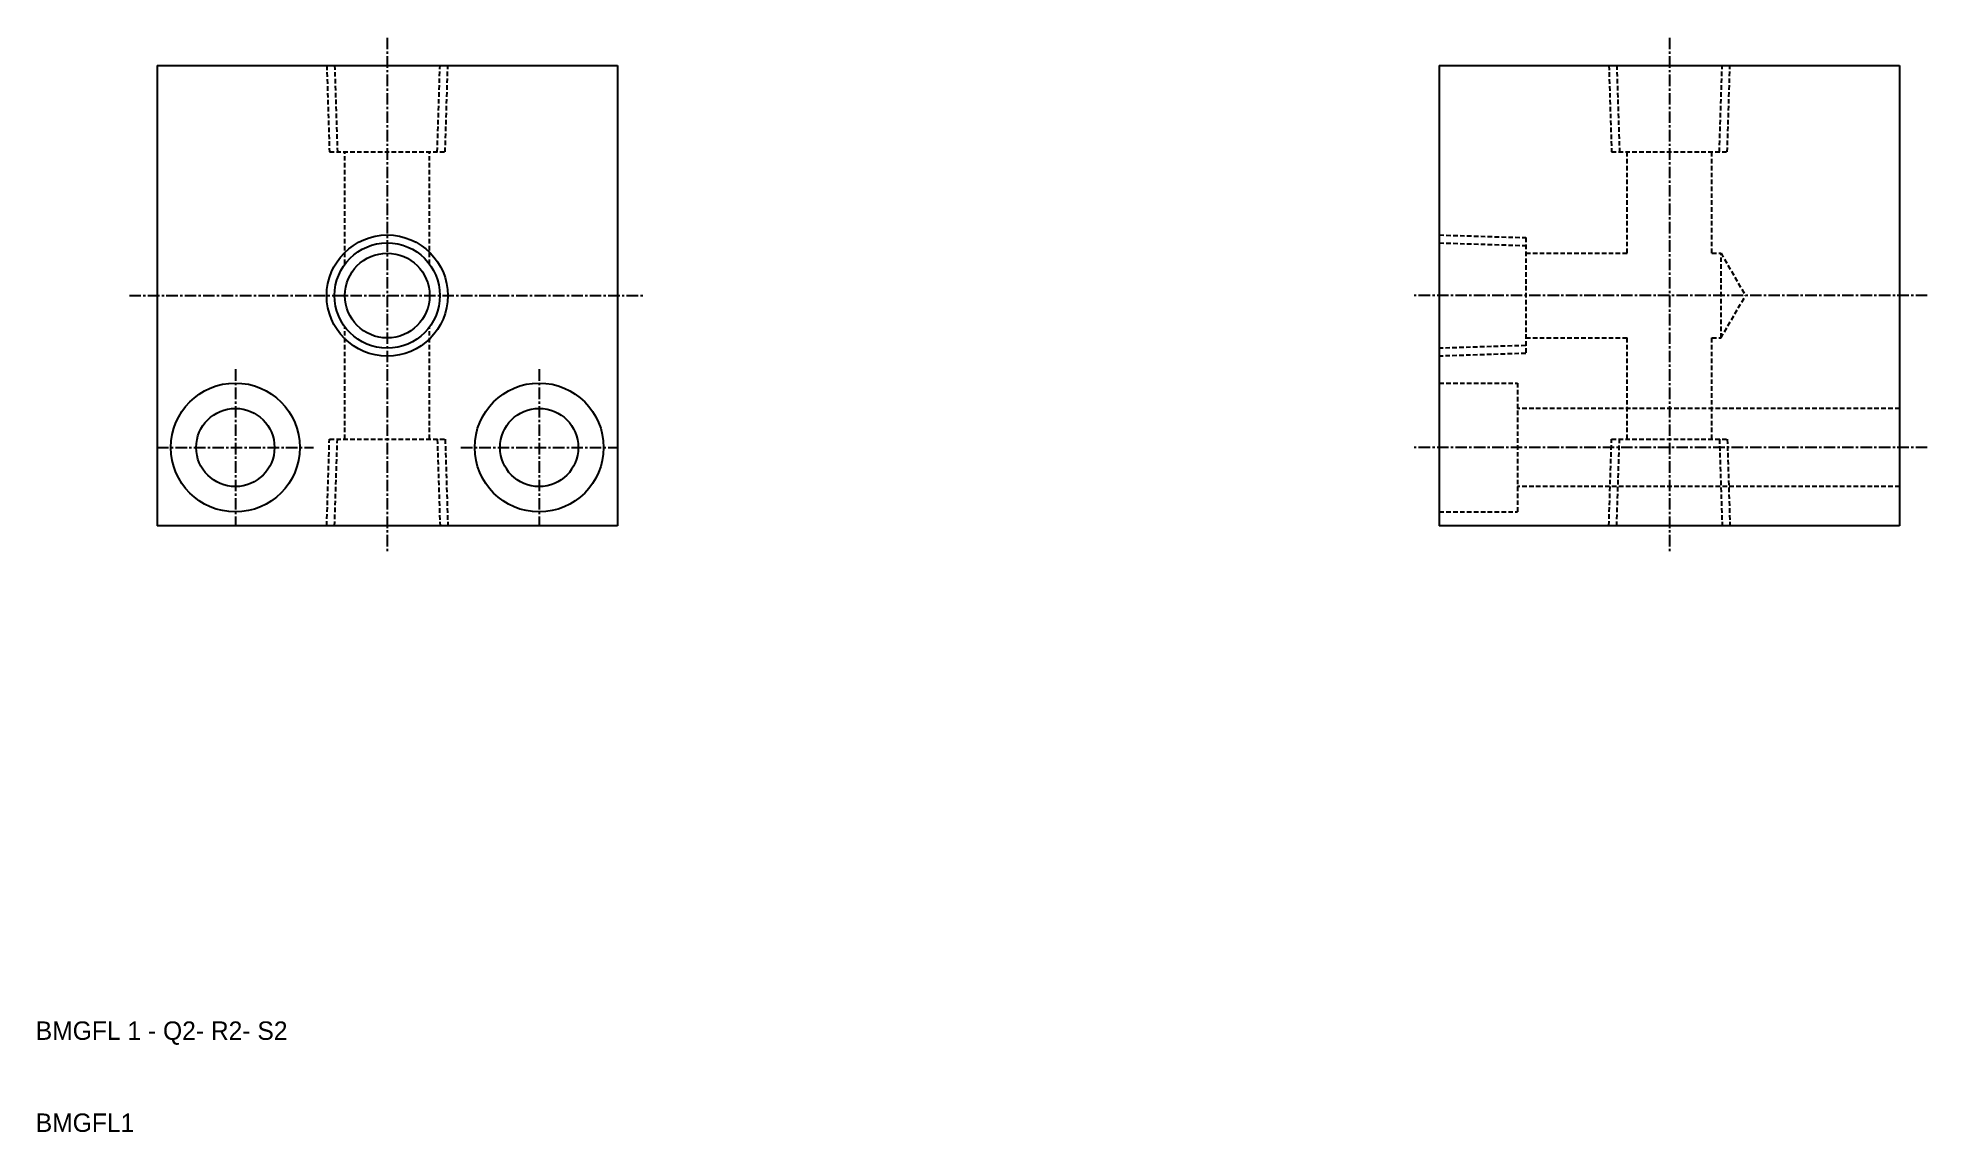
# Model space of a CAD drawing. Extents: x 1595 to 1800, y 189 to 308.
import ezdxf

# ---------------------------------------------------------------- set-up
doc = ezdxf.new("R2010")
doc.units = 0
doc.linetypes.add('CENTER', pattern=[2, 1.25, -0.25, 0.25, -0.25])
doc.linetypes.add('DASHED', pattern=[0.75, 0.5, -0.25])
doc.layers.get('0').update_dxf_attribs({"linetype": 'CONTINUOUS'})
doc.layers.add('CENTER', color=1, linetype='CENTER')

msp = doc.modelspace()

# ---------------------------------------------------------------- linework, layer by layer
at = {"color": 7, "linetype": 'CONTINUOUS'}
for p, q in [((1608.15, 304.68), (1608.15, 254.68)), ((1608.15, 304.68), (1658.15, 304.68)), ((1658.15, 304.68), (1658.15, 254.68)), ((1747.43, 304.68), (1747.43, 254.68)), ((1747.43, 304.68), (1797.43, 304.68)), ((1797.43, 304.68), (1797.43, 254.68)), ((1658.15, 254.68), (1608.15, 254.68)), ((1797.43, 254.68), (1747.43, 254.68))]:
    msp.add_line(p, q, dxfattribs=at)
at = {"color": 3, "linetype": 'DASHED'}
for p, q in [((1626.58, 304.68), (1626.87, 295.28)), ((1627.43, 304.71), (1627.73, 295.28)), ((1638.58, 295.28), (1638.88, 304.71)), ((1639.44, 295.28), (1639.73, 304.68)), ((1765.85, 304.68), (1766.14, 295.28)), ((1766.7, 304.71), (1767, 295.28)), ((1777.85, 295.28), (1778.15, 304.71)), ((1778.71, 295.28), (1779, 304.68)), ((1626.87, 295.28), (1639.44, 295.28)), ((1628.55, 283.09), (1628.55, 295.28)), ((1637.75, 283.09), (1637.75, 295.28)), ((1766.14, 295.28), (1778.71, 295.28)), ((1767.83, 284.28), (1767.83, 295.28)), ((1777.03, 284.28), (1777.03, 295.28)), ((1747.43, 286.26), (1756.83, 285.97)), ((1747.43, 285.4), (1756.83, 285.11)), ((1756.83, 285.97), (1756.83, 273.4)), ((1756.83, 284.28), (1767.83, 284.28)), ((1777.03, 284.28), (1778.03, 284.28)), ((1778.03, 275.08), (1778.03, 284.28)), ((1778.03, 284.28), (1780.68, 279.68)), ((1778.03, 275.08), (1780.68, 279.68)), ((1628.55, 264.08), (1628.55, 276.28)), ((1637.75, 264.08), (1637.75, 276.28)), ((1756.83, 275.08), (1767.83, 275.08)), ((1767.83, 264.08), (1767.83, 275.08)), ((1777.03, 264.08), (1777.03, 275.08)), ((1777.03, 275.08), (1778.03, 275.08)), ((1756.83, 274.25), (1747.43, 273.96)), ((1756.83, 273.4), (1747.43, 273.1)), ((1747.43, 270.18), (1755.93, 270.18)), ((1755.93, 270.18), (1755.93, 256.18)), ((1797.43, 267.43), (1755.93, 267.43)), ((1626.58, 254.68), (1626.87, 264.08)), ((1626.87, 264.08), (1639.44, 264.08)), ((1627.43, 254.65), (1627.73, 264.08)), ((1638.58, 264.08), (1638.88, 254.65)), ((1639.44, 264.08), (1639.73, 254.68)), ((1765.85, 254.68), (1766.14, 264.08)), ((1766.14, 264.08), (1778.71, 264.08)), ((1766.7, 254.65), (1767, 264.08)), ((1777.85, 264.08), (1778.15, 254.65)), ((1778.71, 264.08), (1779, 254.68)), ((1797.43, 258.93), (1755.93, 258.93)), ((1747.43, 256.18), (1755.93, 256.18))]:
    msp.add_line(p, q, dxfattribs=at)
at = {"color": 3, "linetype": 'CONTINUOUS'}
msp.add_circle((1633.15, 279.68), 6.58, dxfattribs=at)
at = {"color": 7, "linetype": 'CONTINUOUS'}
for centre, radius in [((1633.15, 279.68), 5.72), ((1633.15, 279.68), 4.6), ((1616.65, 263.18), 7), ((1649.65, 263.18), 7), ((1616.65, 263.18), 4.25), ((1649.65, 263.18), 4.25)]:
    msp.add_circle(centre, radius, dxfattribs=at)
at = {"layer": 'CENTER', "color": 1, "linetype": 'CENTER'}
for p, q in [((1633.15, 307.68), (1633.15, 251.68)), ((1772.43, 307.68), (1772.43, 251.68)), ((1605.15, 279.68), (1661.15, 279.68)), ((1800.43, 279.68), (1744.43, 279.68)), ((1616.65, 271.68), (1616.65, 254.68)), ((1649.65, 271.68), (1649.65, 254.68)), ((1608.15, 263.18), (1625.15, 263.18)), ((1641.15, 263.18), (1658.15, 263.18)), ((1800.43, 263.18), (1744.43, 263.18))]:
    msp.add_line(p, q, dxfattribs=at)

# ---------------------------------------------------------------- texts
at = {"color": 7, "linetype": 'CONTINUOUS'}
for s, p in [('BMGFL 1 - Q2- R2- S2', (1594.97, 198.83)), ('BMGFL1', (1594.97, 188.83))]:
    msp.add_text(s, height=2, dxfattribs=at).set_placement(p)

doc.saveas('drawing.dxf')
